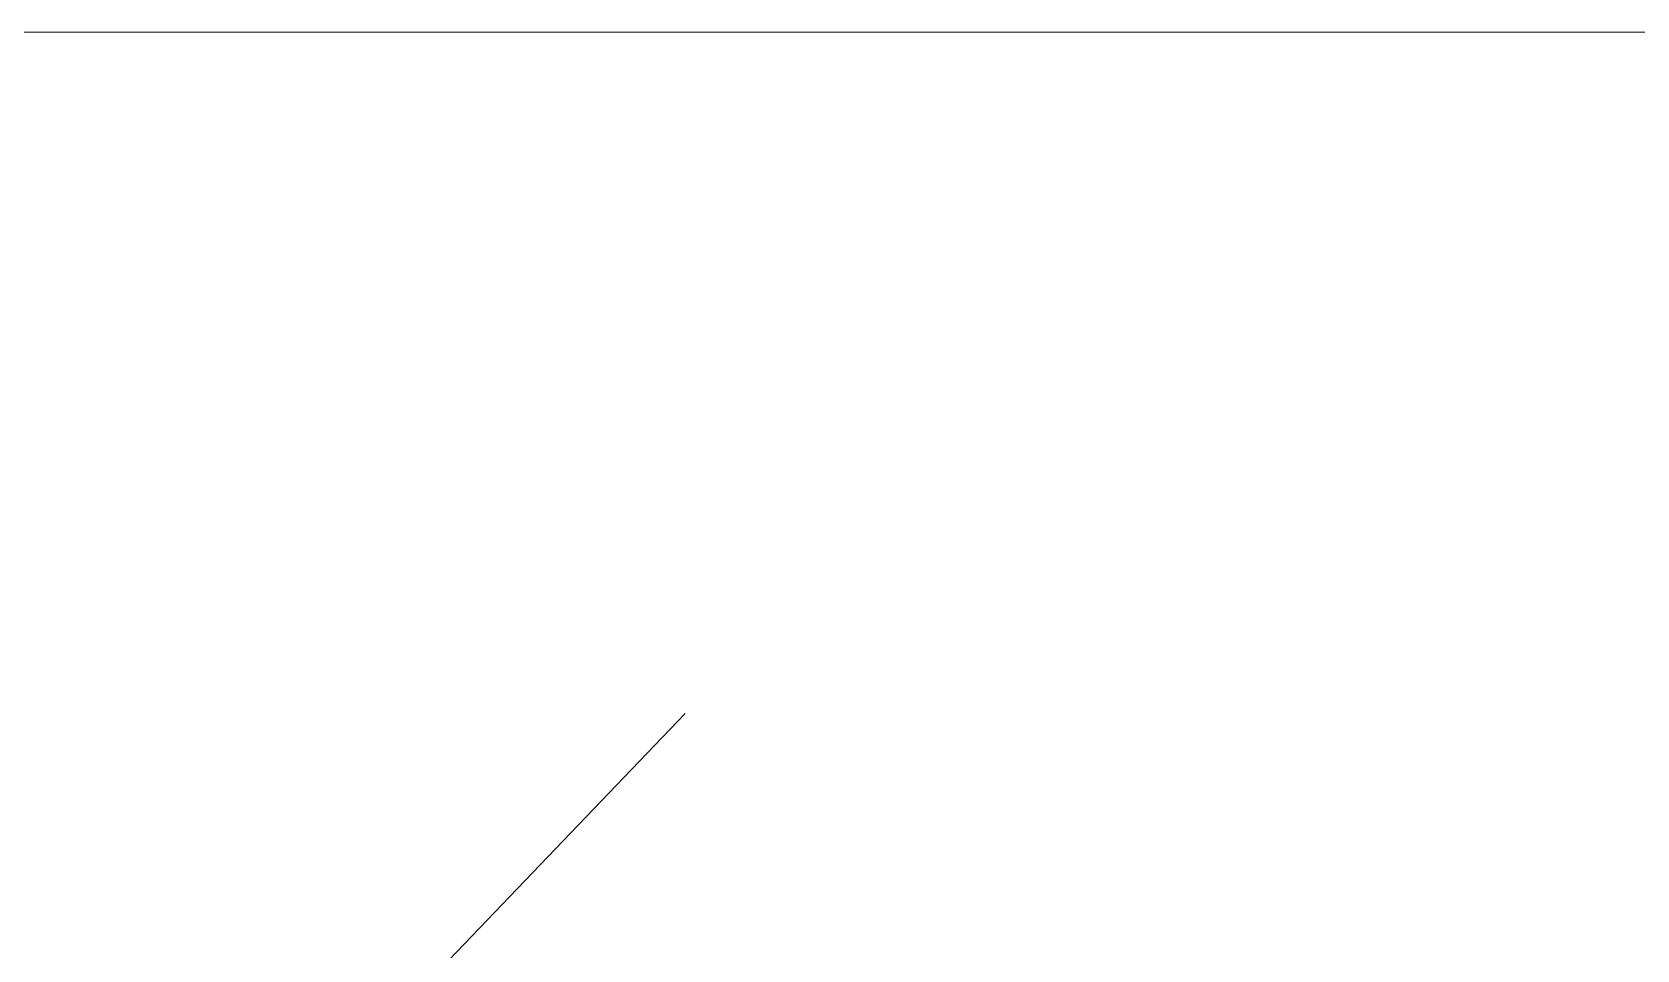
# Model space of a CAD drawing. Header units: metres. Extents: x -2 to 690, y -116 to 73.
# Drawn here: x 186.55 to 188.061, y 34.209 to 35.073 of the extents above; entities that cross this region are included whole.
import ezdxf

# ---------------------------------------------------------------- set-up
doc = ezdxf.new("R2010")
doc.units = ezdxf.units.M
doc.header["$LTSCALE"] = 5
doc.header["$MEASUREMENT"] = 0
doc.layers.get('0').update_dxf_attribs({"color": 30})
doc.layers.add('A-ANNO-DIMS', color=3, linetype='Continuous', lineweight=18)
doc.layers.add('A-ANNO-TEXT', color=3, linetype='Continuous', lineweight=18)
doc.styles.add('E-ROMANS', font='romans.shx', dxfattribs={"width": 0.8})
doc.dimstyles.new('E-0100_TICK_12', dxfattribs={"dimscale": 0.001, "dimtxt": 120, "dimasz": 120, "dimexe": 60, "dimexo": 40, "dimgap": 60, "dimtad": 0, "dimzin": 0, "dimdsep": 46, "dimtxsty": 'E-ROMANS', "dimblk": 'OBLIQUE', "dimcen": 60, "dimclrd": 256, "dimclre": 256, "dimclrt": 256, "dimadec": 0, "dimazin": 0, "dimtfac": 1, "dimtmove": 1, "dimatfit": 3, "dimldrblk": 'OPEN90', "dimfxl": 1, "dimtfill": 1, "dimtolj": 1, "dimtzin": 0, "dimlwd": -1, "dimarcsym": 0})

# ---------------------------------------------------------------- blocks, each defined once
blk = doc.blocks.new('_Oblique')
at = {"color": 0, "linetype": 'ByBlock', "lineweight": -2}
blk.add_line((-0.5, -0.5), (0.5, 0.5), dxfattribs=at)

msp = doc.modelspace()

# ---------------------------------------------------------------- linework, layer by layer
at = {"layer": 'A-ANNO-DIMS'}
msp.add_lwpolyline([(178.8631, 35.0727), (188.9088, 35.0727), (188.9088, 30.4066), (178.8631, 30.4066)], close=True, dxfattribs=at)

# ---------------------------------------------------------------- leaders
at = {"layer": 'A-ANNO-TEXT', "annotation_type": 0, "has_hookline": 1, "hookline_direction": 1, "horizontal_direction": (-1, 0, 0)}
for points in [[(186.4997, 33.5639), (186.4997, 33.5934), (186.5559, 33.5934)], [(187.8123, 33.7063), (187.8268, 33.7296), (187.8969, 33.7296)], [(186.4728, 33.7093), (186.5143, 33.7526), (186.5559, 33.7526)]]:
    msp.add_leader(points, dimstyle='E-0100_TICK_12', override={"dimasz": 0.05, "dimtad": 0, "dimldrblk": 'Open90'}, dxfattribs=at)

doc.saveas('drawing.dxf')
